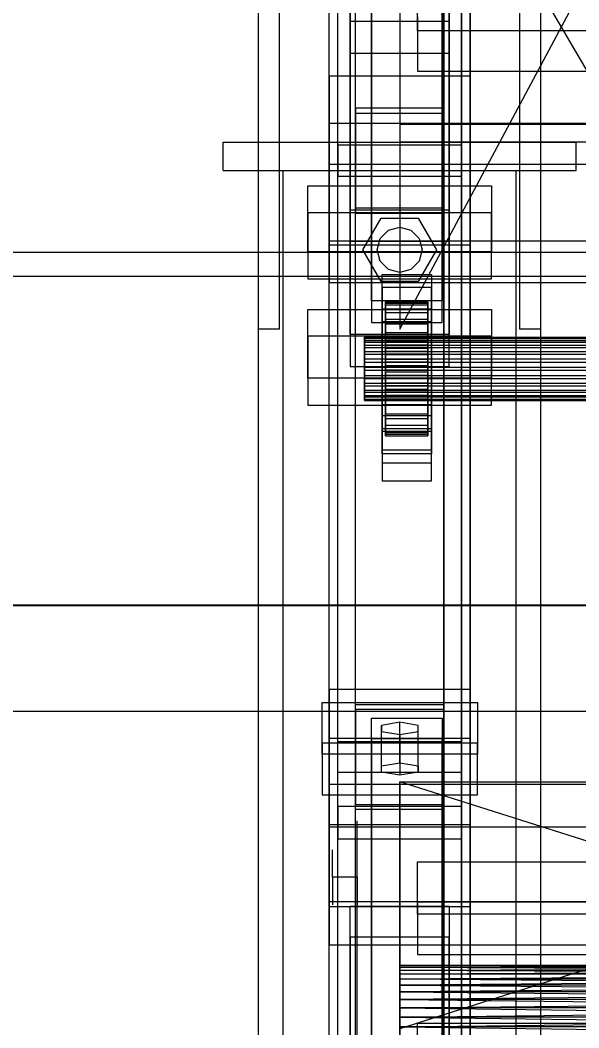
# Model space of a CAD drawing. Header units: millimetres. Extents: x -1970 to 34302, y -65268 to 6837.
# Drawn here: x -537.5 to -379.3, y -33819.7 to -33534.2 of the extents above; entities that cross this region are included whole.
import ezdxf

# ---------------------------------------------------------------- set-up
doc = ezdxf.new("R2010")
doc.units = ezdxf.units.MM
for name, color, linetype, lineweight in [('COTAS_O', 1, 'Continuous', 0), ('frontal_briquetadora', 7, 'Continuous', 0), ('frontal_C01', 7, 'Continuous', 0), ('frontal_C02', 7, 'Continuous', 0), ('frontal_mezcladora', 7, 'Continuous', 0), ('frontal_tolva', 7, 'Continuous', 0)]:
    doc.layers.add(name, color=color, linetype=linetype, lineweight=lineweight)
doc.dimstyles.new('R19_100', dxfattribs={"dimtxt": 250, "dimasz": 150, "dimexe": 150, "dimexo": 80, "dimgap": 100, "dimtad": 1, "dimtih": 1, "dimtoh": 1, "dimdsep": 46, "dimcen": 0.09, "dimadec": 0, "dimazin": 0, "dimtfac": 1, "dimtdec": 4, "dimtofl": 0, "dimtmove": 0, "dimatfit": 3, "dimfxl": 1, "dimtolj": 1, "dimtzin": 0, "dimarcsym": 0})

# ---------------------------------------------------------------- blocks, each defined once
blk = doc.blocks.new('*D35')
at = {"layer": 'COTAS_O', "color": 0, "lineweight": -2, "transparency": 16777216}
for p, q in [((-1725, -34320), (-1725, -33550)), ((1725, -34320), (1725, -33550)), ((-1575, -33700), (1575, -33700))]:
    blk.add_line(p, q, dxfattribs=at)
at = {"layer": 'COTAS_O', "color": 0, "transparency": 16777216}
for points in [[(-1575, -33675), (-1575, -33725), (-1725, -33700)], [(1575, -33675), (1575, -33725), (1725, -33700)]]:
    blk.add_solid(points, dxfattribs=at)
at = {"layer": 'Defpoints', "color": 0, "transparency": 16777216}
for p in [(1725, -33700), (-1725, -34400), (1725, -34400)]:
    blk.add_point(p, dxfattribs=at)
blk = doc.blocks.new('*D38')
at = {"layer": 'COTAS_O', "color": 0, "lineweight": -2, "transparency": 16777216}
for p, q in [((-570, -33700), (200, -33700)), ((50, -34750), (50, -33850)), ((-570, -34900), (200, -34900))]:
    blk.add_line(p, q, dxfattribs=at)
at = {"layer": 'COTAS_O', "color": 0, "transparency": 16777216}
for points in [[(25, -33850), (75, -33850), (50, -33700)], [(25, -34750), (75, -34750), (50, -34900)]]:
    blk.add_solid(points, dxfattribs=at)
at = {"layer": 'Defpoints', "color": 0, "transparency": 16777216}
for p in [(-650, -33700), (50, -33700), (-650, -34900)]:
    blk.add_point(p, dxfattribs=at)

msp = doc.modelspace()

# ---------------------------------------------------------------- linework, layer by layer
at = {"layer": 'frontal_briquetadora'}
for p, q in [((-430, -33820), (-430, -33750)), ((-430, -33750), (-430, -33844.629)), ((-430, -33750), (-430, -33841.488)), ((-430, -33750), (-430, -33838.284)), ((-430, -33750), (-430, -33835.05)), ((-430, -33750), (-430, -33831.815)), ((-430, -33750), (-430, -33828.612)), ((-430, -33750), (-430, -33825.47)), ((-430, -33750), (-430, -33822.421)), ((-430, -33750), (-430, -33819.494)), ((-430, -33750), (-430, -33816.716)), ((-430, -33750), (-430, -33814.115)), ((-430, -33750), (-430, -33811.715)), ((-430, -33750), (-430, -33809.54)), ((-430, -33750), (-430, -33807.611)), ((-430, -33750), (-430, -33805.946)), ((-430, -33750), (-430, -33804.562)), ((-430, -33750), (-430, -33803.471)), ((-430, -33750), (-430, -33802.684)), ((-430, -33750), (-430, -33802.209)), ((-430, -33750), (-430, -33802.05)), ((-210, -33820), (-430, -33750)), ((-430, -33750), (-210, -33750)), ((-210, -33750), (-430, -33820)), ((-442, -33763.571), (-442, -33761.05)), ((-430, -33763.571), (-430, -33761.05)), ((-442, -33770.964), (-442, -33763.571)), ((-430, -33770.964), (-430, -33763.571)), ((-449, -33770.795), (-449, -33769.25)), ((-449, -33773.579), (-449, -33770.795)), ((-442, -33770.795), (-442, -33769.25)), ((-442, -33773.579), (-442, -33770.795)), ((-442, -33782.724), (-442, -33770.964)), ((-430, -33782.724), (-430, -33770.964)), ((-449, -33777.05), (-449, -33773.579)), ((-442, -33777.05), (-442, -33773.579)), ((-442, -33777.05), (-449, -33777.05)), ((-449, -33777.05), (-449, -33780.521)), ((-442, -33777.05), (-442, -33780.521)), ((-449, -33780.521), (-449, -33783.304)), ((-442, -33780.521), (-442, -33783.304)), ((-449, -33783.304), (-449, -33784.849)), ((-442, -33798.05), (-442, -33782.724)), ((-442, -33783.304), (-442, -33784.849)), ((-430, -33798.05), (-430, -33782.724)), ((-442, -33815.897), (-442, -33798.05)), ((-430, -33815.897), (-430, -33798.05)), ((-430, -33802.05), (-430, -33802.209)), ((-210, -33802.05), (-430, -33802.209)), ((-210, -33802.05), (-430, -33802.05)), ((-210, -33802.209), (-430, -33802.05)), ((-430, -33802.209), (-430, -33802.684)), ((-210, -33802.209), (-430, -33802.684)), ((-210, -33802.209), (-430, -33802.209)), ((-210, -33802.684), (-430, -33802.209)), ((-430, -33802.684), (-430, -33803.471)), ((-210, -33802.684), (-430, -33803.471)), ((-210, -33802.684), (-430, -33802.684)), ((-210, -33803.471), (-430, -33802.684)), ((-430, -33803.471), (-430, -33804.562)), ((-210, -33803.471), (-430, -33804.562)), ((-210, -33803.471), (-430, -33803.471)), ((-210, -33804.562), (-430, -33803.471)), ((-430, -33804.562), (-430, -33805.946)), ((-210, -33804.562), (-430, -33805.946)), ((-210, -33804.562), (-430, -33804.562)), ((-430, -33805.946), (-430, -33807.611)), ((-210, -33805.946), (-430, -33807.611)), ((-210, -33805.946), (-430, -33805.946)), ((-210, -33807.611), (-430, -33805.946)), ((-430, -33807.611), (-430, -33809.54)), ((-210, -33807.611), (-430, -33809.54)), ((-210, -33807.611), (-430, -33807.611)), ((-430, -33807.611), (-210, -33809.54)), ((-430, -33809.54), (-430, -33811.715)), ((-210, -33809.54), (-430, -33811.715)), ((-210, -33809.54), (-430, -33809.54)), ((-430, -33809.54), (-210, -33811.715)), ((-430, -33811.715), (-430, -33814.115)), ((-210, -33811.715), (-430, -33811.715)), ((-430, -33814.115), (-210, -33811.715)), ((-430, -33811.715), (-210, -33814.115)), ((-442, -33835.05), (-442, -33815.897)), ((-430, -33814.115), (-430, -33816.716)), ((-210, -33814.115), (-430, -33814.115)), ((-430, -33816.716), (-210, -33814.115)), ((-430, -33814.115), (-210, -33816.716)), ((-430, -33835.05), (-430, -33815.897)), ((-430, -33816.716), (-430, -33819.494)), ((-210, -33816.716), (-430, -33816.716)), ((-430, -33819.494), (-210, -33816.716)), ((-430, -33816.716), (-210, -33819.494)), ((-430, -33819.494), (-430, -33822.421)), ((-210, -33819.494), (-430, -33819.494)), ((-430, -33819.494), (-210, -33822.421))]:
    msp.add_line(p, q, dxfattribs=at)
at = {"layer": 'frontal_C01'}
for p, q in [((-450, -33737.755), (-450, -33372.504)), ((-410, -33372.504), (-410, -33737.755)), ((-450, -33785.383), (-450, -33420.131)), ((-410, -33785.383), (-410, -33420.131)), ((-450, -33831.53), (-450, -33466.278)), ((-410, -33466.278), (-410, -33831.53)), ((-442.5, -34114.005), (-442.5, -33472.513)), ((-438, -33613.72), (-438, -33473.176)), ((-418, -33473.176), (-418, -33613.72)), ((-417.5, -33472.513), (-417.5, -34114.005)), ((-438, -33479.264), (-438, -33619.807)), ((-418, -33619.807), (-418, -33479.264)), ((-447.5, -33757.004), (-447.5, -33480.764)), ((-412.5, -33480.764), (-412.5, -33757.004)), ((-447.5, -33766.135), (-447.5, -33489.895)), ((-412.5, -33766.135), (-412.5, -33489.895)), ((-442.5, -34139.637), (-442.5, -33498.145)), ((-417.5, -34139.637), (-417.5, -33498.145)), ((-450, -33869.632), (-450, -33504.38)), ((-410, -33869.632), (-410, -33504.38)), ((-425, -33537.21), (-425, -33521.747)), ((-425, -33533.178), (-425, -33548.64)), ((-444, -33543.57), (-444, -33534.438)), ((-444, -33534.438), (-416, -33534.438)), ((-444, -33623.218), (-444, -33534.438)), ((-416, -33534.438), (-416, -33543.57)), ((-416, -33534.438), (-416, -33623.218)), ((425, -33537.21), (-425, -33537.21)), ((-425, -33537.21), (-425, -33548.64)), ((-416, -33543.57), (-444, -33543.57)), ((-444, -33543.57), (-444, -33632.35)), ((-416, -33632.35), (-416, -33543.57)), ((-425, -33548.64), (425, -33548.64)), ((-435, -33609.91), (-435, -33606.257)), ((-435, -33606.257), (-421, -33606.257)), ((-435, -33646.264), (-435, -33606.257)), ((-421, -33606.257), (-421, -33609.91)), ((-421, -33606.257), (-421, -33646.264)), ((-421, -33609.91), (-435, -33609.91)), ((-435, -33609.91), (-435, -33649.917)), ((-421, -33649.917), (-421, -33609.91)), ((-418, -33613.72), (-438, -33613.72)), ((-438, -33613.72), (-438, -33619.807)), ((-434, -33623.967), (-434, -33613.978)), ((-434, -33613.978), (-434, -33614.392)), ((-434, -33613.978), (-422, -33613.978)), ((-434, -33614.858), (-434, -33613.978)), ((-422, -33614.392), (-422, -33613.978)), ((-422, -33613.978), (-422, -33623.967)), ((-422, -33613.978), (-422, -33614.858)), ((-418, -33619.807), (-418, -33613.72)), ((-456, -33635.619), (-456, -33616.139)), ((-456, -33616.139), (-404, -33616.139)), ((-456, -33623.759), (-456, -33616.139)), ((-435, -33619.65), (-435, -33615.997)), ((-435, -33615.997), (-421, -33615.997)), ((-435, -33656.004), (-435, -33615.997)), ((-434, -33624.163), (-434, -33614.392)), ((-434, -33614.392), (-434, -33616.07)), ((-434, -33614.392), (-422, -33614.392)), ((-434, -33624.384), (-434, -33614.858)), ((-434, -33614.858), (-422, -33614.858)), ((-434, -33616.972), (-434, -33614.858)), ((-434, -33624.958), (-434, -33616.07)), ((-434, -33616.07), (-434, -33618.899)), ((-434, -33616.07), (-422, -33616.07)), ((-422, -33616.07), (-422, -33614.392)), ((-422, -33614.392), (-422, -33624.163)), ((-422, -33614.858), (-422, -33624.384)), ((-422, -33614.858), (-422, -33616.972)), ((-422, -33618.899), (-422, -33616.07)), ((-422, -33616.07), (-422, -33624.958)), ((-421, -33615.997), (-421, -33619.65)), ((-421, -33615.997), (-421, -33656.004)), ((-404, -33616.139), (-404, -33635.619)), ((-404, -33616.139), (-404, -33623.759)), ((-421, -33619.65), (-435, -33619.65)), ((-435, -33619.65), (-435, -33659.657)), ((-434, -33625.385), (-434, -33616.972)), ((-434, -33616.972), (-422, -33616.972)), ((-434, -33620.175), (-434, -33616.972)), ((-434, -33626.298), (-434, -33618.899)), ((-434, -33618.899), (-434, -33622.687)), ((-434, -33618.899), (-422, -33618.899)), ((-422, -33616.972), (-422, -33625.385)), ((-422, -33616.972), (-422, -33620.175)), ((-422, -33622.687), (-422, -33618.899)), ((-422, -33618.899), (-422, -33626.298)), ((-421, -33659.657), (-421, -33619.65)), ((-438, -33619.807), (-418, -33619.807)), ((-434, -33626.902), (-434, -33620.175)), ((-434, -33620.175), (-422, -33620.175)), ((-434, -33624.249), (-434, -33620.175)), ((-422, -33620.175), (-422, -33626.902)), ((-422, -33620.175), (-422, -33624.249)), ((-404, -33623.759), (-456, -33623.759)), ((-456, -33623.759), (-456, -33643.239)), ((-416, -33623.218), (-444, -33623.218)), ((-444, -33623.218), (-444, -33632.35)), ((-440, -33624.384), (-440, -33623.967)), ((-440, -33623.967), (-440, -33624.163)), ((-440, -33623.967), (440, -33623.967)), ((-440, -33624.163), (-440, -33624.958)), ((-440, -33624.163), (440, -33624.163)), ((-440, -33625.385), (-440, -33624.384)), ((-440, -33624.384), (440, -33624.384)), ((-440, -33624.958), (-440, -33626.298)), ((-440, -33624.958), (440, -33624.958)), ((-440, -33626.902), (-440, -33625.385)), ((-440, -33625.385), (440, -33625.385)), ((-434, -33628.092), (-434, -33622.687)), ((-434, -33622.687), (-434, -33627.174)), ((-434, -33622.687), (-422, -33622.687)), ((-434, -33624.163), (-434, -33623.967)), ((-422, -33623.967), (-434, -33623.967)), ((-434, -33623.967), (-434, -33624.384)), ((-434, -33624.958), (-434, -33624.163)), ((-422, -33624.163), (-434, -33624.163)), ((-434, -33628.832), (-434, -33624.249)), ((-434, -33624.249), (-422, -33624.249)), ((-434, -33628.916), (-434, -33624.249)), ((-422, -33624.384), (-434, -33624.384)), ((-434, -33624.384), (-434, -33625.385)), ((-434, -33626.298), (-434, -33624.958)), ((-422, -33624.958), (-434, -33624.958)), ((-422, -33625.385), (-434, -33625.385)), ((-434, -33625.385), (-434, -33626.902)), ((-422, -33627.174), (-422, -33622.687)), ((-422, -33622.687), (-422, -33628.092)), ((-422, -33623.967), (-422, -33624.163)), ((-422, -33624.384), (-422, -33623.967)), ((-422, -33624.163), (-422, -33624.958)), ((-422, -33624.249), (-422, -33628.832)), ((-422, -33624.249), (-422, -33628.916)), ((-422, -33625.385), (-422, -33624.384)), ((-422, -33624.958), (-422, -33626.298)), ((-422, -33626.902), (-422, -33625.385)), ((-416, -33632.35), (-416, -33623.218)), ((-404, -33643.239), (-404, -33623.759)), ((-440, -33626.298), (-440, -33628.092)), ((-440, -33626.298), (440, -33626.298)), ((-440, -33628.832), (-440, -33626.902)), ((-440, -33626.902), (440, -33626.902)), ((-440, -33628.092), (-440, -33630.218)), ((-440, -33628.092), (440, -33628.092)), ((-434, -33628.092), (-434, -33626.298)), ((-422, -33626.298), (-434, -33626.298)), ((-422, -33626.902), (-434, -33626.902)), ((-434, -33626.902), (-434, -33628.832)), ((-434, -33627.174), (-434, -33630.218)), ((-422, -33627.174), (-434, -33627.174)), ((-434, -33627.174), (-434, -33632.055)), ((-434, -33630.218), (-434, -33628.092)), ((-422, -33628.092), (-434, -33628.092)), ((-422, -33626.298), (-422, -33628.092)), ((-422, -33628.832), (-422, -33626.902)), ((-422, -33630.218), (-422, -33627.174)), ((-422, -33632.055), (-422, -33627.174)), ((-422, -33628.092), (-422, -33630.218)), ((-440, -33631.043), (-440, -33628.832)), ((-440, -33628.832), (440, -33628.832)), ((-440, -33630.218), (-440, -33632.53)), ((440, -33630.218), (-440, -33630.218)), ((-440, -33633.384), (-440, -33631.043)), ((-440, -33631.043), (440, -33631.043)), ((-422, -33628.832), (-434, -33628.832)), ((-434, -33628.832), (-434, -33631.043)), ((-434, -33631.043), (-434, -33628.916)), ((-434, -33628.916), (-422, -33628.916)), ((-434, -33633.859), (-434, -33628.916)), ((-434, -33630.218), (-422, -33630.218)), ((-434, -33632.53), (-434, -33630.218)), ((-422, -33631.043), (-434, -33631.043)), ((-434, -33631.043), (-434, -33633.384)), ((-422, -33631.043), (-422, -33628.832)), ((-422, -33628.916), (-422, -33631.043)), ((-422, -33628.916), (-422, -33633.859)), ((-422, -33630.218), (-422, -33632.53)), ((-422, -33633.384), (-422, -33631.043)), ((-444, -33632.35), (-416, -33632.35)), ((-440, -33632.53), (-440, -33634.871)), ((-440, -33632.53), (440, -33632.53)), ((-440, -33635.696), (-440, -33633.384)), ((-440, -33633.384), (440, -33633.384)), ((-434, -33632.53), (-434, -33632.055)), ((-434, -33632.055), (-434, -33636.998)), ((-434, -33632.055), (-422, -33632.055)), ((-434, -33634.871), (-434, -33632.53)), ((-422, -33632.53), (-434, -33632.53)), ((-434, -33633.384), (-434, -33633.859)), ((-422, -33633.384), (-434, -33633.384)), ((-434, -33633.384), (-434, -33635.696)), ((-434, -33633.859), (-422, -33633.859)), ((-434, -33638.74), (-434, -33633.859)), ((-422, -33636.998), (-422, -33632.055)), ((-422, -33632.055), (-422, -33632.53)), ((-422, -33632.53), (-422, -33634.871)), ((-422, -33633.859), (-422, -33633.384)), ((-422, -33635.696), (-422, -33633.384)), ((-422, -33633.859), (-422, -33638.74)), ((-404, -33635.619), (-456, -33635.619)), ((-456, -33635.619), (-456, -33643.239)), ((-440, -33634.871), (-440, -33637.082)), ((-440, -33634.871), (440, -33634.871)), ((-440, -33637.822), (-440, -33635.696)), ((-440, -33635.696), (440, -33635.696)), ((-434, -33637.082), (-434, -33634.871)), ((-434, -33634.871), (-434, -33636.998)), ((-422, -33634.871), (-434, -33634.871)), ((-434, -33635.696), (-434, -33638.74)), ((-422, -33635.696), (-434, -33635.696)), ((-434, -33635.696), (-434, -33637.822)), ((-422, -33636.998), (-422, -33634.871)), ((-422, -33634.871), (-422, -33637.082)), ((-422, -33638.74), (-422, -33635.696)), ((-422, -33637.822), (-422, -33635.696)), ((-404, -33643.239), (-404, -33635.619)), ((-440, -33637.082), (-440, -33639.012)), ((-440, -33637.082), (440, -33637.082)), ((-440, -33639.616), (-440, -33637.822)), ((-440, -33637.822), (440, -33637.822)), ((-440, -33639.012), (-440, -33640.529)), ((-440, -33639.012), (440, -33639.012)), ((-440, -33640.956), (-440, -33639.616)), ((-440, -33639.616), (440, -33639.616)), ((-434, -33636.998), (-434, -33641.665)), ((-434, -33636.998), (-422, -33636.998)), ((-434, -33639.012), (-434, -33637.082)), ((-434, -33637.082), (-434, -33641.665)), ((-422, -33637.082), (-434, -33637.082)), ((-434, -33637.822), (-434, -33643.227)), ((-422, -33637.822), (-434, -33637.822)), ((-434, -33637.822), (-434, -33639.616)), ((-434, -33638.74), (-422, -33638.74)), ((-434, -33643.227), (-434, -33638.74)), ((-434, -33640.529), (-434, -33639.012)), ((-434, -33639.012), (-434, -33645.739)), ((-422, -33639.012), (-434, -33639.012)), ((-434, -33639.616), (-434, -33647.015)), ((-422, -33639.616), (-434, -33639.616)), ((-434, -33639.616), (-434, -33640.956)), ((-422, -33641.665), (-422, -33636.998)), ((-422, -33641.665), (-422, -33637.082)), ((-422, -33637.082), (-422, -33639.012)), ((-422, -33643.227), (-422, -33637.822)), ((-422, -33639.616), (-422, -33637.822)), ((-422, -33638.74), (-422, -33643.227)), ((-422, -33645.739), (-422, -33639.012)), ((-422, -33639.012), (-422, -33640.529)), ((-422, -33647.015), (-422, -33639.616)), ((-422, -33640.956), (-422, -33639.616)), ((-440, -33640.529), (-440, -33641.53)), ((-440, -33640.529), (440, -33640.529)), ((-440, -33641.751), (-440, -33640.956)), ((-440, -33640.956), (440, -33640.956)), ((-440, -33641.53), (-440, -33641.947)), ((-440, -33641.53), (440, -33641.53)), ((-440, -33641.947), (-440, -33641.751)), ((-440, -33641.751), (440, -33641.751)), ((-440, -33641.947), (440, -33641.947)), ((-434, -33641.53), (-434, -33640.529)), ((-434, -33640.529), (-434, -33648.942)), ((-422, -33640.529), (-434, -33640.529)), ((-434, -33640.956), (-434, -33649.844)), ((-422, -33640.956), (-434, -33640.956)), ((-434, -33640.956), (-434, -33641.751)), ((-434, -33641.947), (-434, -33641.53)), ((-434, -33641.53), (-434, -33651.055)), ((-422, -33641.53), (-434, -33641.53)), ((-434, -33641.665), (-434, -33645.739)), ((-434, -33641.665), (-422, -33641.665)), ((-434, -33641.751), (-434, -33651.522)), ((-422, -33641.751), (-434, -33641.751)), ((-434, -33641.751), (-434, -33641.947)), ((-434, -33641.947), (-434, -33651.936)), ((-422, -33641.947), (-434, -33641.947)), ((-422, -33648.942), (-422, -33640.529)), ((-422, -33640.529), (-422, -33641.53)), ((-422, -33649.844), (-422, -33640.956)), ((-422, -33641.751), (-422, -33640.956)), ((-422, -33651.055), (-422, -33641.53)), ((-422, -33641.53), (-422, -33641.947)), ((-422, -33645.739), (-422, -33641.665)), ((-422, -33651.522), (-422, -33641.751)), ((-422, -33641.947), (-422, -33641.751)), ((-422, -33651.936), (-422, -33641.947)), ((-456, -33643.239), (-404, -33643.239)), ((-435, -33657.104), (-435, -33643.102)), ((-435, -33643.102), (-421, -33643.102)), ((-435, -33650.723), (-435, -33643.102)), ((-434, -33643.227), (-422, -33643.227)), ((-434, -33647.015), (-434, -33643.227)), ((-422, -33643.227), (-422, -33647.015)), ((-421, -33643.102), (-421, -33657.104)), ((-421, -33643.102), (-421, -33650.723)), ((-421, -33646.264), (-435, -33646.264)), ((-435, -33646.264), (-435, -33649.917)), ((-434, -33645.739), (-434, -33648.942)), ((-434, -33645.739), (-422, -33645.739)), ((-434, -33647.015), (-422, -33647.015)), ((-434, -33649.844), (-434, -33647.015)), ((-422, -33648.942), (-422, -33645.739)), ((-422, -33647.015), (-422, -33649.844)), ((-421, -33649.917), (-421, -33646.264)), ((-435, -33649.917), (-421, -33649.917)), ((-421, -33650.723), (-435, -33650.723)), ((-435, -33650.723), (-435, -33664.724)), ((-434, -33648.942), (-434, -33651.055)), ((-434, -33648.942), (-422, -33648.942)), ((-434, -33649.844), (-422, -33649.844)), ((-434, -33651.522), (-434, -33649.844)), ((-434, -33651.055), (-434, -33651.936)), ((-434, -33651.055), (-422, -33651.055)), ((-422, -33651.055), (-422, -33648.942)), ((-422, -33649.844), (-422, -33651.522)), ((-422, -33651.936), (-422, -33651.055)), ((-421, -33664.724), (-421, -33650.723)), ((-434, -33651.522), (-422, -33651.522)), ((-434, -33651.936), (-434, -33651.522)), ((-434, -33651.936), (-422, -33651.936)), ((-422, -33651.522), (-422, -33651.936)), ((-421, -33656.004), (-435, -33656.004)), ((-435, -33656.004), (-435, -33659.657)), ((-421, -33659.657), (-421, -33656.004)), ((-421, -33657.104), (-435, -33657.104)), ((-435, -33657.104), (-435, -33664.724)), ((-435, -33659.657), (-421, -33659.657)), ((-421, -33664.724), (-421, -33657.104)), ((-435, -33664.724), (-421, -33664.724)), ((-410, -33737.755), (-450, -33737.755)), ((-450, -33737.755), (-450, -33785.383)), ((-450, -34103.007), (-450, -33737.755)), ((-410, -33785.383), (-410, -33737.755)), ((-410, -33737.755), (-410, -34103.007)), ((-450, -33762.894), (-450, -33750.719)), ((-450, -33750.719), (450, -33750.719)), ((-450, -33784.058), (-450, -33750.719)), ((-412.5, -33757.004), (-447.5, -33757.004)), ((-447.5, -33757.004), (-447.5, -33766.135)), ((-412.5, -33766.135), (-412.5, -33757.004)), ((450, -33762.894), (-450, -33762.894)), ((-450, -33762.894), (-450, -33796.233)), ((-447.5, -33766.135), (-412.5, -33766.135)), ((450, -33784.058), (-450, -33784.058)), ((-450, -33784.058), (-450, -33796.233)), ((-450, -33785.383), (-410, -33785.383)), ((-450, -34150.635), (-450, -33785.383)), ((-410, -34150.635), (-410, -33785.383)), ((-450, -33796.233), (450, -33796.233)), ((-425, -33833.906), (-425, -33818.444)), ((-425, -33818.444), (425, -33818.444)), ((-425, -33829.874), (-425, -33818.444))]:
    msp.add_line(p, q, dxfattribs=at)
at = {"layer": 'frontal_C02'}
for p, q in [((-442.5, -33560.475), (-442.5, -33028.053)), ((-417.5, -33028.053), (-417.5, -33560.475)), ((-442.5, -33587.441), (-442.5, -33055.019)), ((-417.5, -33587.441), (-417.5, -33055.019)), ((-450, -33550.05), (-450, -33199.331)), ((-410, -33199.331), (-410, -33550.05)), ((-450, -33597.867), (-450, -33247.148)), ((-410, -33597.867), (-410, -33247.148)), ((-450, -33723.846), (-450, -33373.127)), ((-410, -33373.127), (-410, -33723.846)), ((-447.5, -33569.574), (-447.5, -33387.87)), ((-412.5, -33387.87), (-412.5, -33569.574)), ((-447.5, -33578.342), (-447.5, -33396.638)), ((-412.5, -33578.342), (-412.5, -33396.638)), ((-450, -33762.099), (-450, -33411.381)), ((-410, -33762.099), (-410, -33411.381)), ((-444, -33587.996), (-444, -33500.463)), ((-416, -33500.463), (-416, -33587.996)), ((-444, -33509.23), (-444, -33596.764)), ((-416, -33596.764), (-416, -33509.23)), ((-430, -33513.746), (-430, -33563.746)), ((-470, -33621.746), (-470, -33518.746)), ((-464, -33621.746), (-464, -33518.746)), ((-430, -33621.746), (-375, -33518.746)), ((-430, -33518.746), (-430, -33621.746)), ((-396, -33621.746), (-396, -33518.746)), ((-390, -33621.746), (-390, -33518.746)), ((-410, -33550.05), (-450, -33550.05)), ((-450, -33550.05), (-450, -33597.867)), ((-450, -33900.768), (-450, -33550.05)), ((-410, -33597.867), (-410, -33550.05)), ((-410, -33550.05), (-410, -33900.768)), ((-417.5, -33559.104), (-442.5, -33559.104)), ((-442.5, -33559.104), (-442.5, -33588.812)), ((-442.5, -33728.119), (-442.5, -33559.104)), ((-417.5, -33588.812), (-417.5, -33559.104)), ((-417.5, -33559.104), (-417.5, -33728.119)), ((-442.5, -33587.441), (-442.5, -33560.475)), ((-442.5, -33560.475), (-417.5, -33560.475)), ((-417.5, -33560.475), (-417.5, -33587.441)), ((-450, -33575.022), (-450, -33563.331)), ((-450, -33563.331), (450, -33563.331)), ((-450, -33596.803), (-450, -33563.331)), ((-430, -33563.746), (-430, -33568.746)), ((430, -33563.746), (-430, -33563.746)), ((-480, -33568.746), (-380, -33568.746)), ((-480, -33576.746), (-480, -33568.746)), ((-412.5, -33569.574), (-447.5, -33569.574)), ((-447.5, -33569.574), (-447.5, -33578.342)), ((430, -33568.746), (-430, -33568.746)), ((-412.5, -33578.342), (-412.5, -33569.574)), ((-380, -33576.746), (-380, -33568.746)), ((-480, -33576.746), (-380, -33576.746)), ((-470, -33576.746), (-463, -33576.746)), ((-470, -35975), (-470, -33576.746)), ((-463, -35975), (-463, -33576.746)), ((-463, -33576.746), (-397, -33576.746)), ((450, -33575.022), (-450, -33575.022)), ((-450, -33575.022), (-450, -33608.494)), ((-397, -33576.746), (-390, -33576.746)), ((-397, -35975), (-397, -33576.746)), ((-390, -35975), (-390, -33576.746)), ((-447.5, -33578.342), (-412.5, -33578.342)), ((-456, -33599.82), (-456, -33581.115)), ((-456, -33581.115), (-404, -33581.115)), ((-456, -33588.766), (-456, -33581.115)), ((-404, -33581.115), (-404, -33599.82)), ((-404, -33581.115), (-404, -33588.766)), ((-416, -33587.996), (-444, -33587.996)), ((-444, -33587.996), (-444, -33596.764)), ((-417.5, -33587.441), (-442.5, -33587.441)), ((-416, -33596.764), (-416, -33587.996)), ((-404, -33588.766), (-456, -33588.766)), ((-456, -33588.766), (-456, -33607.471)), ((-442.5, -33588.812), (-417.5, -33588.812)), ((-442.5, -33757.827), (-442.5, -33588.812)), ((-440.4, -33599.246), (-435.2, -33590.239)), ((-435.2, -33590.239), (-424.8, -33590.239)), ((-424.8, -33590.239), (-419.6, -33599.246)), ((-417.5, -33757.827), (-417.5, -33588.812)), ((-404, -33607.471), (-404, -33588.766)), ((-435.543, -33596.046), (-433.2, -33593.703)), ((-433.2, -33593.703), (-430, -33592.846)), ((-430, -33592.846), (-426.8, -33593.703)), ((-426.8, -33593.703), (-424.457, -33596.046)), ((450, -33596.803), (-450, -33596.803)), ((-450, -33596.803), (-450, -33608.494)), ((-444, -33596.764), (-416, -33596.764)), ((-436.4, -33599.246), (-435.543, -33596.046)), ((-424.457, -33596.046), (-423.6, -33599.246)), ((-450, -33597.867), (-410, -33597.867)), ((-450, -33948.585), (-450, -33597.867)), ((-435.2, -33608.253), (-440.4, -33599.246)), ((-435.543, -33602.446), (-436.4, -33599.246)), ((-419.6, -33599.246), (-424.8, -33608.253)), ((-423.6, -33599.246), (-424.457, -33602.446)), ((-410, -33948.585), (-410, -33597.867)), ((-404, -33599.82), (-456, -33599.82)), ((-456, -33599.82), (-456, -33607.471)), ((-433.2, -33604.788), (-435.543, -33602.446)), ((-424.457, -33602.446), (-426.8, -33604.788)), ((-404, -33607.471), (-404, -33599.82)), ((-430, -33605.646), (-433.2, -33604.788)), ((-426.8, -33604.788), (-430, -33605.646)), ((-456, -33607.471), (-404, -33607.471)), ((-424.8, -33608.253), (-435.2, -33608.253)), ((-450, -33608.494), (450, -33608.494)), ((-464, -33621.746), (-470, -33621.746)), ((-390, -33621.746), (-396, -33621.746)), ((-410, -33723.846), (-450, -33723.846)), ((-450, -33723.846), (-450, -33762.099)), ((-450, -34074.565), (-450, -33723.846)), ((-410, -33762.099), (-410, -33723.846)), ((-410, -33723.846), (-410, -34074.565)), ((-452, -33742.2), (-452, -33727.586)), ((-452, -33727.586), (-408, -33727.586)), ((-452, -33739.062), (-452, -33727.586)), ((-442.5, -33757.827), (-442.5, -33728.119)), ((-442.5, -33728.119), (-417.5, -33728.119)), ((-417.5, -33728.119), (-417.5, -33757.827)), ((-408, -33727.586), (-408, -33742.2)), ((-408, -33727.586), (-408, -33739.062)), ((-417.5, -33729.49), (-442.5, -33729.49)), ((-442.5, -33729.49), (-442.5, -33756.456)), ((-442.5, -34261.912), (-442.5, -33729.49)), ((-417.5, -33756.456), (-417.5, -33729.49)), ((-417.5, -33729.49), (-417.5, -34261.912)), ((-438, -33737.816), (-438, -33731.97)), ((-438, -33731.97), (-418, -33731.97)), ((-438, -33873.072), (-438, -33731.97)), ((-430, -33733.139), (-435.196, -33734.016)), ((-435.196, -33734.016), (-435.196, -33735.77)), ((-435.196, -33745.492), (-435.196, -33734.016)), ((-424.804, -33734.016), (-430, -33733.139)), ((-430, -33744.615), (-430, -33733.139)), ((-424.804, -33735.77), (-424.804, -33734.016)), ((-424.804, -33745.492), (-424.804, -33734.016)), ((-418, -33731.97), (-418, -33737.816)), ((-418, -33731.97), (-418, -33873.072)), ((-435.196, -33735.77), (-430, -33736.646)), ((-435.196, -33747.246), (-435.196, -33735.77)), ((-430, -33736.646), (-424.804, -33735.77)), ((-430, -33736.646), (-430, -33748.123)), ((-424.804, -33747.246), (-424.804, -33735.77)), ((-408, -33739.062), (-452, -33739.062)), ((-452, -33739.062), (-452, -33753.676)), ((-447.5, -33747.357), (-447.5, -33738.589)), ((-447.5, -33738.589), (-412.5, -33738.589)), ((-447.5, -33920.293), (-447.5, -33738.589)), ((-418, -33737.816), (-438, -33737.816)), ((-438, -33737.816), (-438, -33878.918)), ((-418, -33878.918), (-418, -33737.816)), ((-412.5, -33738.589), (-412.5, -33747.357)), ((-412.5, -33738.589), (-412.5, -33920.293)), ((-408, -33753.676), (-408, -33739.062)), ((-408, -33742.2), (-452, -33742.2)), ((-452, -33742.2), (-452, -33753.676)), ((-408, -33753.676), (-408, -33742.2)), ((-435.196, -33745.492), (-430, -33744.615)), ((-430, -33744.615), (-424.804, -33745.492)), ((-412.5, -33747.357), (-447.5, -33747.357)), ((-447.5, -33929.061), (-447.5, -33747.357)), ((-435.196, -33747.246), (-435.196, -33745.492)), ((-430, -33748.123), (-435.196, -33747.246)), ((-424.804, -33747.246), (-430, -33748.123)), ((-424.804, -33745.492), (-424.804, -33747.246)), ((-412.5, -33929.061), (-412.5, -33747.357)), ((-452, -33753.676), (-408, -33753.676)), ((-442.5, -33756.456), (-417.5, -33756.456)), ((-442.5, -34288.878), (-442.5, -33756.456)), ((-417.5, -34288.878), (-417.5, -33756.456)), ((-417.5, -33757.827), (-442.5, -33757.827)), ((-450, -33762.099), (-410, -33762.099)), ((-450, -34112.818), (-450, -33762.099)), ((-410, -34112.818), (-410, -33762.099)), ((-425, -33787.528), (-425, -33772.681)), ((-425, -33772.681), (425, -33772.681)), ((-425, -33784.157), (-425, -33772.681)), ((-444, -33794.052), (-444, -33785.284)), ((-444, -33785.284), (-416, -33785.284)), ((-444, -33874.416), (-444, -33785.284)), ((425, -33784.157), (-425, -33784.157)), ((-425, -33784.157), (-425, -33799.004)), ((-416, -33785.284), (-416, -33794.052)), ((-416, -33785.284), (-416, -33874.416)), ((425, -33787.528), (-425, -33787.528)), ((-425, -33787.528), (-425, -33799.004)), ((-416, -33794.052), (-444, -33794.052)), ((-444, -33794.052), (-444, -33883.184)), ((-416, -33883.184), (-416, -33794.052)), ((-425, -33799.004), (425, -33799.004))]:
    msp.add_line(p, q, dxfattribs=at)
at = {"layer": 'frontal_mezcladora'}
for p, q in [((-300, -33680), (-575, -33210)), ((-650, -33700), (650, -33700)), ((-650, -33730), (650, -33730)), ((-625, -33730), (625, -33730))]:
    msp.add_line(p, q, dxfattribs=at)
at = {"layer": 'frontal_tolva'}
for p, q in [((1725, -33600), (-1725, -33600)), ((1725, -33606.849), (-1725, -33606.849))]:
    msp.add_line(p, q, dxfattribs=at)

# ---------------------------------------------------------------- dimensions: what is measured, and where the dimension line sits
at = {"layer": 'COTAS_O'}
for p1, p2, distance, picture, middle in [((-1725, -34400), (1725, -34400), 700, '*D35', (0, -33700)), ((-650, -34900), (-650, -33700), -700, '*D38', (50, -34300))]:
    dim = msp.add_aligned_dim(p1=p1, p2=p2, distance=distance, text='<> O', dimstyle='R19_100', dxfattribs=at)
    dim.commit()
    dim.dimension.update_dxf_attribs({"geometry": picture, "text_midpoint": middle})

doc.saveas('drawing.dxf')
